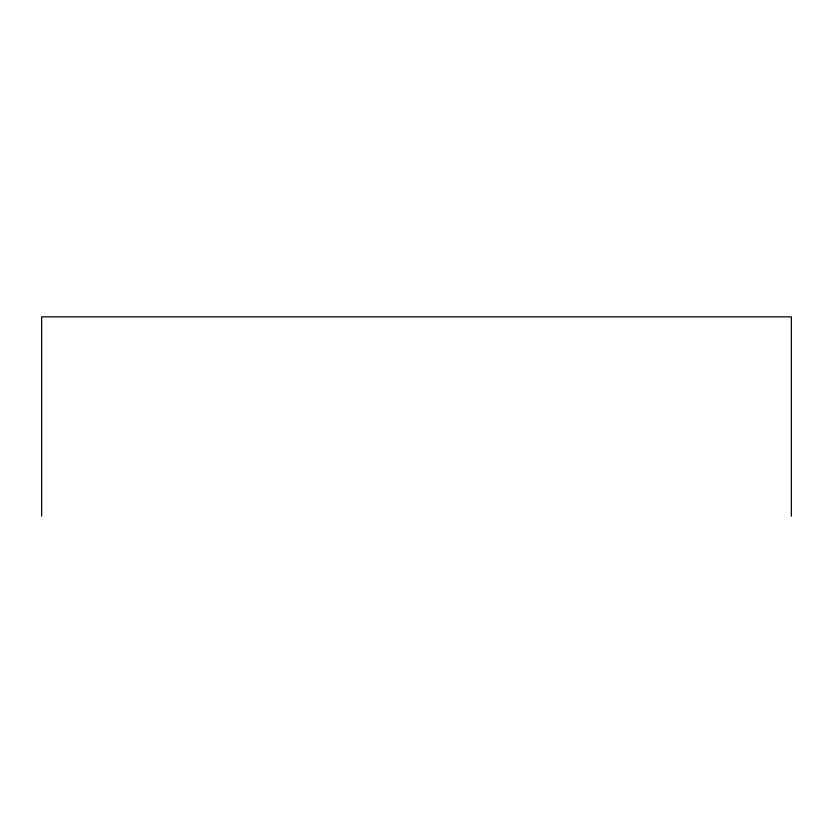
<?xml version="1.0" encoding="UTF-8"?>
<svg xmlns="http://www.w3.org/2000/svg" width="833" height="833" viewBox="0 0 833 833"><rect width="100%" height="100%" fill="white"/><g stroke="black" fill="none" stroke-linecap="round" stroke-linejoin="round"><path stroke-width="1.25" d="M791.35 516.148L791.35 316.852L41.65 316.852L41.65 516.148"/></g></svg>
